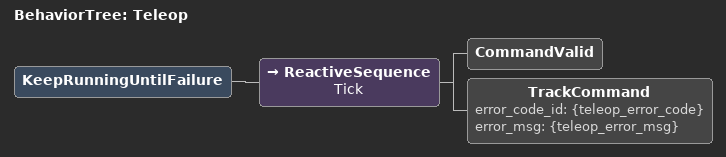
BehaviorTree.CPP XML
<!--
  Teleop: publish while watchdog holds. Perception / MPPI assist is handled inside
  TrackCommand (passthrough when sensors or paths are not ready).
-->
<root BTCPP_format="4" main_tree_to_execute="Teleop">
  <BehaviorTree ID="Teleop">
    <KeepRunningUntilFailure>
      <ReactiveSequence name="Tick">
        <CommandValid/>
        <TrackCommand error_code_id="{teleop_error_code}"
                      error_msg="{teleop_error_msg}"/>
      </ReactiveSequence>
    </KeepRunningUntilFailure>
  </BehaviorTree>
</root>
